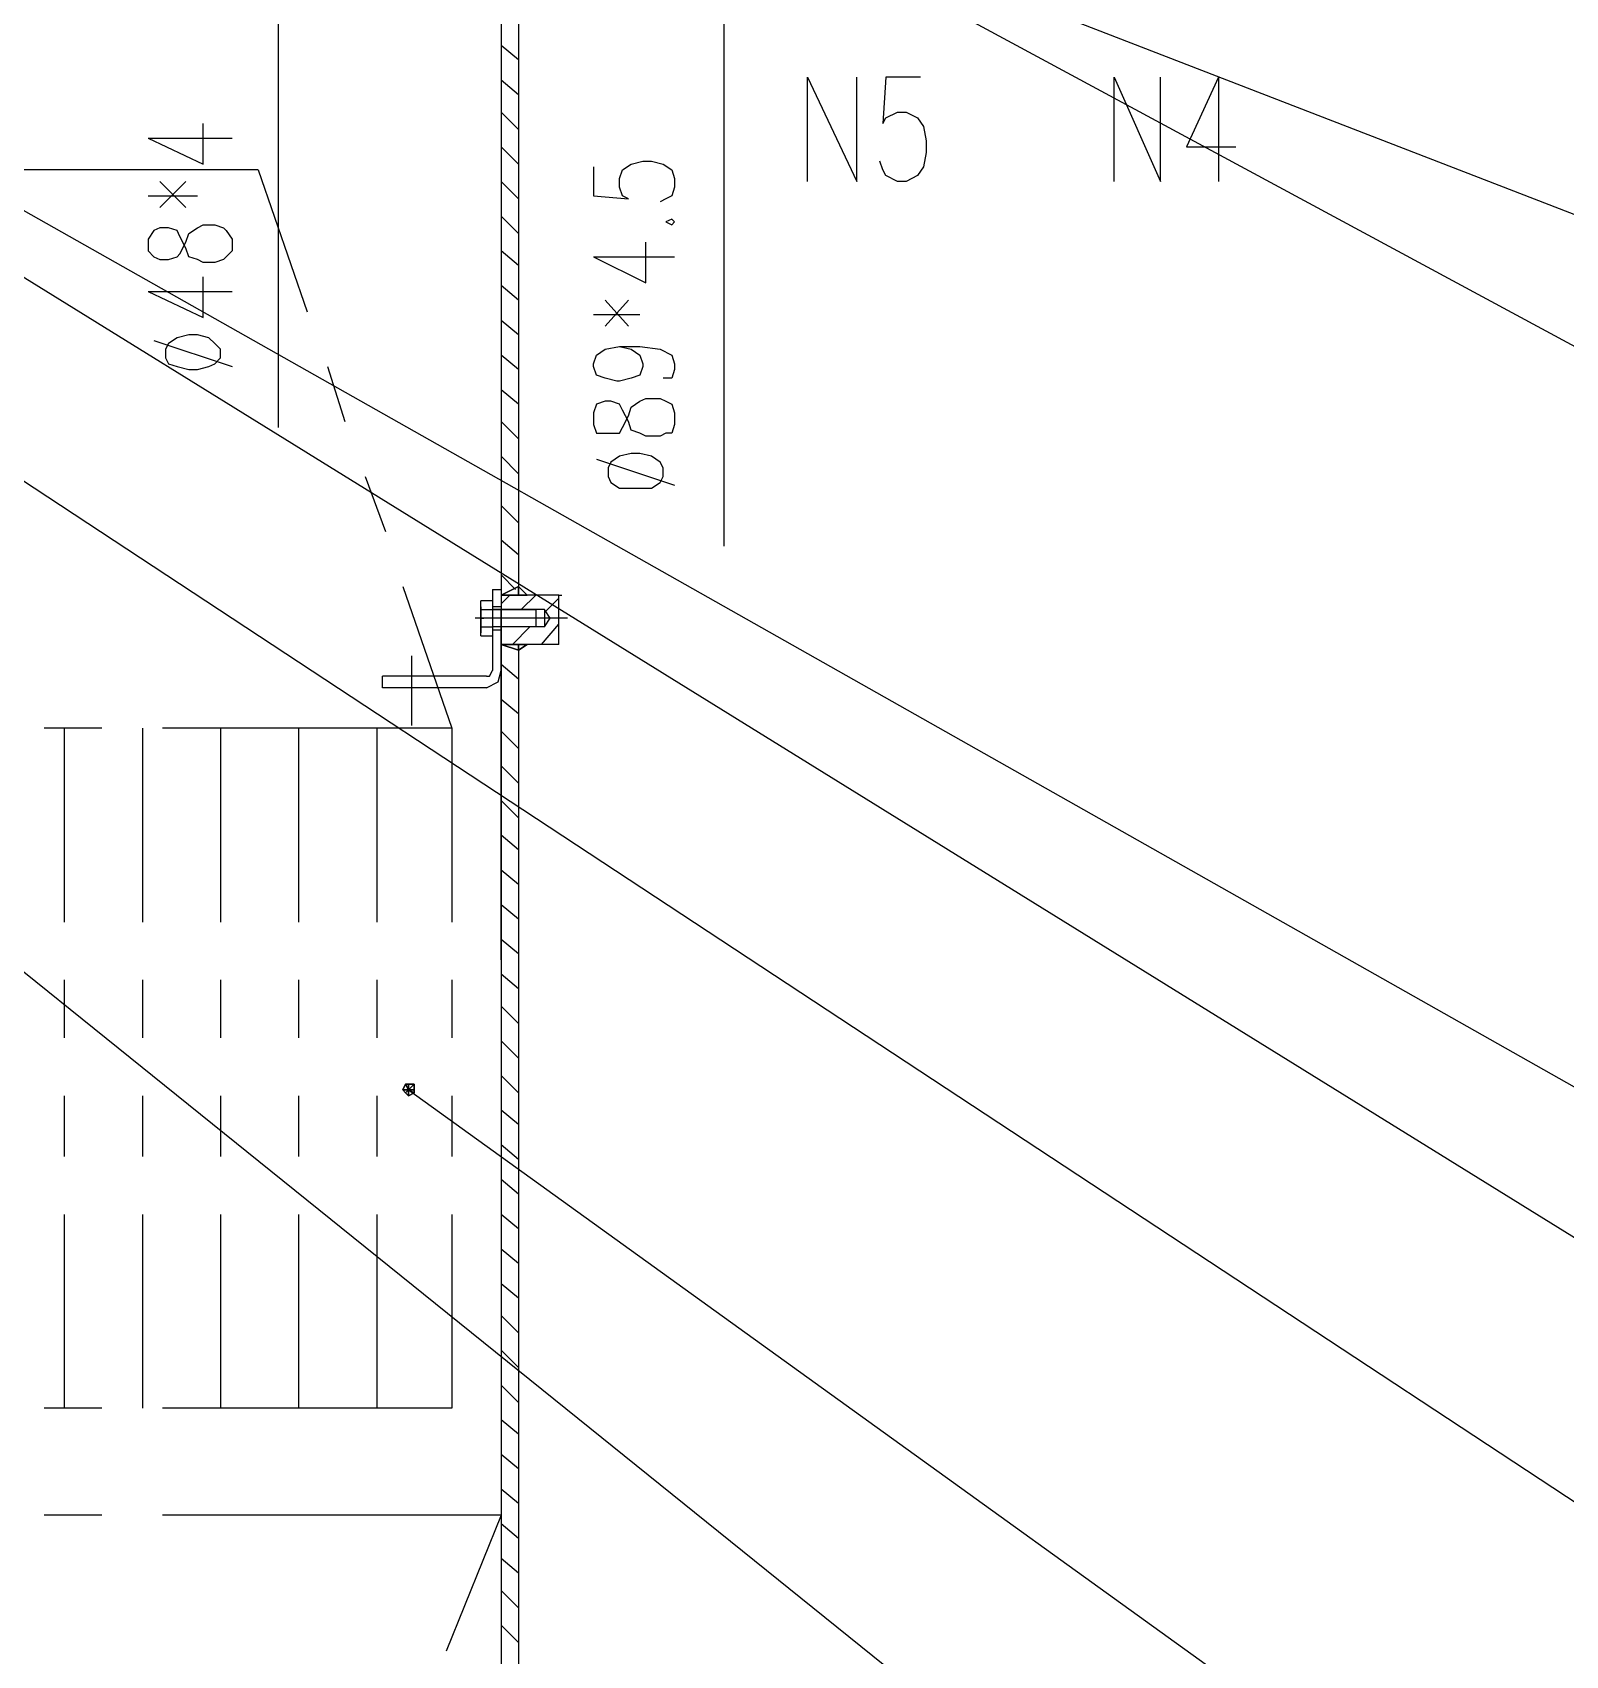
# Model space of a CAD drawing. Extents: x 13.06 to 16.25, y 9.33 to 13.85.
# Drawn here: x 14.2447 to 14.598, y 12.7957 to 13.1697 of the extents above; entities that cross this region are included whole.
import ezdxf

# ---------------------------------------------------------------- set-up
doc = ezdxf.new("R2010")
doc.units = 0
doc.header["$MEASUREMENT"] = 0
doc.linetypes.add('AUSGEZOGEN', pattern=[0])
doc.layers.get('0').update_dxf_attribs({"linetype": 'AUSGEZOGEN'})

msp = doc.modelspace()

# ---------------------------------------------------------------- linework, layer by layer
for points in [[(14.35267, 13.20533), (14.35267, 13.03667)], [(14.35667, 13.20533), (14.35667, 13.04)], [(14.30133, 13.18733), (14.30133, 13.07867)], [(14.452, 13.18533), (14.45133, 13.18533), (14.45133, 13.18533), (14.908, 13.00867), (14.908, 13.00867), (14.942, 13.00867)], [(14.44267, 13.18267), (14.442, 13.18267), (14.442, 13.18267), (14.908, 12.93133), (14.908, 12.93133), (14.942, 12.93133)], [(14.404, 13.178), (14.404, 13.05133)], [(14.15267, 13.16933), (14.152, 13.16933), (14.152, 13.16933), (14.908, 12.70133), (14.908, 12.70133), (14.942, 12.70133)], [(14.176, 13.16667), (14.17533, 13.16667), (14.17533, 13.16667), (14.908, 12.75267), (14.908, 12.75267), (14.942, 12.75267)], [(14.35667, 13.16333), (14.35267, 13.16667)], [(14.35667, 13.15533), (14.35267, 13.15867)], [(14.42333, 13.13533), (14.42333, 13.15933), (14.42333, 13.15933), (14.43467, 13.13533), (14.43467, 13.13533), (14.43467, 13.15933)], [(14.44933, 13.15933), (14.44133, 13.15933), (14.44133, 13.15933), (14.44067, 13.14867), (14.44067, 13.14867), (14.44133, 13.15), (14.44133, 13.15), (14.444, 13.15133), (14.444, 13.15133), (14.446, 13.15133), (14.446, 13.15133), (14.44867, 13.15), (14.44867, 13.15), (14.45, 13.148), (14.45, 13.148), (14.45067, 13.14467), (14.45067, 13.14467), (14.45067, 13.142), (14.45067, 13.142), (14.45, 13.13867), (14.45, 13.13867), (14.44867, 13.13667), (14.44867, 13.13667), (14.446, 13.13533), (14.446, 13.13533), (14.444, 13.13533), (14.444, 13.13533), (14.44133, 13.13667), (14.44133, 13.13667), (14.44067, 13.138), (14.44067, 13.138), (14.44, 13.14)], [(14.494, 13.13533), (14.494, 13.15933), (14.494, 13.15933), (14.50467, 13.13533), (14.50467, 13.13533), (14.50467, 13.15933)], [(14.518, 13.15933), (14.51067, 13.14333), (14.51067, 13.14333), (14.522, 13.14333)], [(14.518, 13.15933), (14.518, 13.13533)], [(13.99067, 13.15667), (13.99, 13.15667), (13.99, 13.15667), (14.908, 12.41733), (14.908, 12.41733), (14.942, 12.41733)], [(14.35667, 13.14733), (14.35267, 13.15133)], [(14.27133, 13.14533), (14.284, 13.13933), (14.284, 13.13933), (14.284, 13.14867)], [(14.27133, 13.14533), (14.29067, 13.14533)], [(14.35667, 13.13933), (14.35267, 13.14333)], [(14.374, 13.13867), (14.374, 13.132), (14.374, 13.132), (14.382, 13.13133), (14.382, 13.13133), (14.38067, 13.132), (14.38067, 13.132), (14.38, 13.134), (14.38, 13.134), (14.38, 13.136), (14.38, 13.136), (14.38067, 13.138), (14.38067, 13.138), (14.38267, 13.13933), (14.38267, 13.13933), (14.38533, 13.14), (14.38533, 13.14), (14.38733, 13.14), (14.38733, 13.14), (14.39, 13.13933), (14.39, 13.13933), (14.392, 13.138), (14.392, 13.138), (14.39267, 13.136), (14.39267, 13.136), (14.39267, 13.134), (14.39267, 13.134), (14.392, 13.132), (14.392, 13.132), (14.39067, 13.13133), (14.39067, 13.13133), (14.38933, 13.13067)], [(14.29667, 13.138), (14.20733, 13.138)], [(14.274, 13.12933), (14.28, 13.13533)], [(14.274, 13.13533), (14.28, 13.12933)], [(14.29667, 13.138), (14.308, 13.10533)], [(14.35667, 13.13133), (14.35267, 13.13533)], [(14.27133, 13.132), (14.28267, 13.132)], [(14.27133, 13.11933), (14.27267, 13.118), (14.27267, 13.118), (14.274, 13.11733), (14.274, 13.11733), (14.276, 13.11733), (14.276, 13.11733), (14.278, 13.118), (14.278, 13.118), (14.27867, 13.11867), (14.27867, 13.11867), (14.28, 13.12133), (14.28, 13.12133), (14.28067, 13.12333), (14.28067, 13.12333), (14.28267, 13.12467), (14.28267, 13.12467), (14.284, 13.12533), (14.284, 13.12533), (14.28667, 13.12533), (14.28667, 13.12533), (14.28867, 13.12467), (14.28867, 13.12467), (14.28933, 13.124), (14.28933, 13.124), (14.29067, 13.122), (14.29067, 13.122), (14.29067, 13.11933), (14.29067, 13.11933), (14.28933, 13.118), (14.28933, 13.118), (14.28867, 13.11733), (14.28867, 13.11733), (14.28667, 13.11667), (14.28667, 13.11667), (14.284, 13.11667), (14.284, 13.11667), (14.28267, 13.11733), (14.28267, 13.11733), (14.28067, 13.118), (14.28067, 13.118), (14.28, 13.12), (14.28, 13.12), (14.27867, 13.12267), (14.27867, 13.12267), (14.278, 13.124), (14.278, 13.124), (14.276, 13.12467), (14.276, 13.12467), (14.274, 13.12467), (14.274, 13.12467), (14.27267, 13.124), (14.27267, 13.124), (14.27133, 13.122), (14.27133, 13.122), (14.27133, 13.11933), (14.27133, 13.11933)], [(14.35667, 13.12333), (14.35267, 13.12733)], [(14.39067, 13.126), (14.392, 13.12533), (14.392, 13.12533), (14.39267, 13.126), (14.39267, 13.126), (14.392, 13.12667), (14.392, 13.12667), (14.39067, 13.126), (14.39067, 13.126)], [(14.374, 13.118), (14.386, 13.112), (14.386, 13.112), (14.386, 13.12133)], [(14.35667, 13.116), (14.35267, 13.11933)], [(14.374, 13.118), (14.39267, 13.118)], [(14.27133, 13.11), (14.284, 13.104), (14.284, 13.104), (14.284, 13.11333)], [(14.27133, 13.11), (14.29067, 13.11)], [(14.35667, 13.108), (14.35267, 13.11133)], [(14.37667, 13.102), (14.382, 13.108)], [(14.37667, 13.108), (14.382, 13.102)], [(14.35667, 13.1), (14.35267, 13.10333)], [(14.374, 13.10467), (14.38467, 13.10467)], [(14.27267, 13.09867), (14.29067, 13.09267)], [(14.27533, 13.09467), (14.276, 13.09333), (14.276, 13.09333), (14.278, 13.09267), (14.278, 13.09267), (14.28067, 13.092), (14.28067, 13.092), (14.28267, 13.092), (14.28267, 13.092), (14.28533, 13.09267), (14.28533, 13.09267), (14.28667, 13.09333), (14.28667, 13.09333), (14.288, 13.09467), (14.288, 13.09467), (14.288, 13.09667), (14.288, 13.09667), (14.28667, 13.098), (14.28667, 13.098), (14.28533, 13.09933), (14.28533, 13.09933), (14.28267, 13.1), (14.28267, 13.1), (14.28067, 13.1), (14.28067, 13.1), (14.278, 13.09933), (14.278, 13.09933), (14.276, 13.098), (14.276, 13.098), (14.27533, 13.09667), (14.27533, 13.09667), (14.27533, 13.09467), (14.27533, 13.09467)], [(14.35667, 13.092), (14.35267, 13.09533)], [(14.38, 13.09733), (14.38267, 13.09667), (14.38267, 13.09667), (14.38467, 13.09533), (14.38467, 13.09533), (14.38533, 13.09333), (14.38533, 13.09333), (14.38533, 13.09267), (14.38533, 13.09267), (14.38467, 13.09067), (14.38467, 13.09067), (14.38267, 13.09), (14.38267, 13.09), (14.38, 13.08933), (14.38, 13.08933), (14.37933, 13.08933), (14.37933, 13.08933), (14.37667, 13.09), (14.37667, 13.09), (14.37467, 13.09067), (14.37467, 13.09067), (14.374, 13.09267), (14.374, 13.09267), (14.374, 13.09333), (14.374, 13.09333), (14.37467, 13.09533), (14.37467, 13.09533), (14.37667, 13.09667), (14.37667, 13.09667), (14.38, 13.09733), (14.38, 13.09733), (14.38467, 13.09733), (14.38467, 13.09733), (14.38933, 13.09667), (14.38933, 13.09667), (14.392, 13.09533), (14.392, 13.09533), (14.39267, 13.09333), (14.39267, 13.09333), (14.39267, 13.092), (14.39267, 13.092), (14.392, 13.09), (14.392, 13.09), (14.39, 13.09)], [(14.31267, 13.09267), (14.31667, 13.08)], [(14.35667, 13.084), (14.35267, 13.08733)], [(14.21533, 13.08467), (14.21467, 13.08467), (14.21467, 13.08467), (14.90867, 12.628), (14.90867, 12.628), (14.94267, 12.628)], [(14.374, 13.07933), (14.37467, 13.07733), (14.37467, 13.07733), (14.38, 13.07733), (14.38, 13.07733), (14.38067, 13.07867), (14.38067, 13.07867), (14.382, 13.08133), (14.382, 13.08133), (14.38267, 13.08333), (14.38267, 13.08333), (14.38467, 13.08467), (14.38467, 13.08467), (14.386, 13.08533), (14.386, 13.08533), (14.38933, 13.08533), (14.38933, 13.08533), (14.39067, 13.08467), (14.39067, 13.08467), (14.392, 13.084), (14.392, 13.084), (14.39267, 13.082), (14.39267, 13.082), (14.39267, 13.07933), (14.39267, 13.07933), (14.392, 13.07733), (14.392, 13.07733), (14.39067, 13.07733), (14.39067, 13.07733), (14.38933, 13.07667), (14.38933, 13.07667), (14.386, 13.07667), (14.386, 13.07667), (14.38467, 13.07733), (14.38467, 13.07733), (14.38267, 13.078), (14.38267, 13.078), (14.382, 13.08), (14.382, 13.08), (14.38067, 13.08267), (14.38067, 13.08267), (14.38, 13.084), (14.38, 13.084), (14.378, 13.08467), (14.378, 13.08467), (14.37667, 13.08467), (14.37667, 13.08467), (14.37467, 13.084), (14.37467, 13.084), (14.374, 13.082), (14.374, 13.082), (14.374, 13.07933), (14.374, 13.07933)], [(14.35667, 13.076), (14.35267, 13.08)], [(14.35667, 13.068), (14.35267, 13.072)], [(14.37467, 13.07133), (14.39267, 13.06533)], [(14.37733, 13.06733), (14.378, 13.066), (14.378, 13.066), (14.38, 13.06467), (14.38, 13.06467), (14.38733, 13.06467), (14.38733, 13.06467), (14.38933, 13.066), (14.38933, 13.066), (14.39, 13.06733), (14.39, 13.06733), (14.39, 13.06933), (14.39, 13.06933), (14.38933, 13.07067), (14.38933, 13.07067), (14.38733, 13.072), (14.38733, 13.072), (14.38467, 13.07267), (14.38467, 13.07267), (14.38267, 13.07267), (14.38267, 13.07267), (14.38, 13.072), (14.38, 13.072), (14.378, 13.07067), (14.378, 13.07067), (14.37733, 13.06933), (14.37733, 13.06933), (14.37733, 13.06733), (14.37733, 13.06733)], [(14.32133, 13.06733), (14.326, 13.05467)], [(14.35667, 13.05667), (14.35267, 13.06067)], [(14.35667, 13.04933), (14.35267, 13.05267)], [(14.33, 13.042), (14.34133, 13.00933)], [(14.356, 13.04133), (14.35267, 13.04467)], [(14.366, 13.02933), (14.366, 13.04), (14.366, 13.04), (14.35267, 13.04), (14.35267, 13.04), (14.35667, 13.042), (14.35667, 13.042), (14.35867, 13.04)], [(14.35667, 13.042), (14.35267, 13.04), (14.35667, 13.042), (14.35267, 13.04), (14.35667, 13.04), (14.35667, 13.042), (14.35667, 13.04), (14.35667, 13.042), (14.35667, 13.042)], [(14.35667, 13.042), (14.35667, 13.04), (14.35667, 13.042), (14.35667, 13.04), (14.35867, 13.04), (14.35667, 13.042), (14.35867, 13.04), (14.35667, 13.042), (14.35667, 13.042)], [(14.348, 13.03067), (14.348, 13.03867)], [(14.35067, 13.03867), (14.348, 13.03867)], [(14.35067, 13.04133), (14.35067, 13.02267)], [(14.35067, 13.04133), (14.35267, 13.04133)], [(14.35267, 13.04133), (14.35267, 13.02267)], [(14.35267, 13.038), (14.35467, 13.04)], [(14.35267, 13.038), (14.35467, 13.04)], [(14.35267, 13.04), (14.35667, 13.04), (14.35267, 13.04), (14.35667, 13.04), (14.35267, 13.04), (14.35267, 13.04)], [(14.35667, 13.04), (14.35867, 13.04), (14.35667, 13.04), (14.35867, 13.04), (14.35667, 13.04), (14.35667, 13.04)], [(14.35733, 13.03667), (14.36067, 13.04)], [(14.35733, 13.03667), (14.36067, 13.04)], [(14.36267, 13.036), (14.366, 13.03933)], [(14.36267, 13.036), (14.366, 13.03933)], [(14.366, 13.04), (14.36667, 13.04)], [(14.368, 13.03467), (14.34667, 13.03467)], [(14.348, 13.03733), (14.348, 13.03133)], [(14.348, 13.03667), (14.35067, 13.03667)], [(14.348, 13.03467), (14.34867, 13.03467)], [(14.35267, 13.03467), (14.348, 13.03467)], [(14.348, 13.03467), (14.34867, 13.03467)], [(14.35533, 13.03467), (14.348, 13.03467)], [(14.35267, 13.03733), (14.35067, 13.03733)], [(14.36067, 13.03667), (14.35067, 13.03667)], [(14.35067, 13.03667), (14.36067, 13.03667), (14.36067, 13.03667), (14.36067, 13.03267)], [(14.35267, 12.956), (14.35267, 13.03667)], [(14.36267, 13.03667), (14.36067, 13.03667)], [(14.36267, 13.03667), (14.36267, 13.03267), (14.36267, 13.03267), (14.364, 13.03467), (14.364, 13.03467), (14.36267, 13.03667), (14.36267, 13.03667)], [(14.348, 13.03267), (14.35067, 13.03267)], [(14.348, 13.03067), (14.35067, 13.03067)], [(14.36067, 13.03267), (14.35067, 13.03267)], [(14.36067, 13.03267), (14.35067, 13.03267)], [(14.35067, 13.032), (14.35267, 13.032)], [(14.35267, 13.03267), (14.35267, 11.88)], [(14.35267, 13.03267), (14.35267, 12.92467)], [(14.35267, 13.032), (14.35267, 13.03267)], [(14.35267, 13.032), (14.35267, 13.03267)], [(14.35533, 13.02867), (14.35933, 13.03267)], [(14.35533, 13.02867), (14.35933, 13.03267)], [(14.36267, 13.03267), (14.36067, 13.03267)], [(14.362, 13.02867), (14.366, 13.03333)], [(14.362, 13.02867), (14.366, 13.03333)], [(14.366, 13.02867), (14.35267, 13.02867)], [(14.35267, 13.02867), (14.35667, 13.02733), (14.35667, 13.02733), (14.35867, 13.02867)], [(14.35267, 13.02867), (14.35667, 13.02867), (14.35267, 13.02867), (14.35667, 13.02867), (14.35267, 13.02867), (14.35267, 13.02867)], [(14.35267, 13.02867), (14.35667, 13.02867), (14.35267, 13.02867), (14.35667, 13.02867), (14.35667, 13.02733), (14.35267, 13.02867), (14.35667, 13.02733), (14.35267, 13.02867), (14.35267, 13.02867)], [(14.35667, 13.02867), (14.35667, 11.88267)], [(14.35667, 13.02867), (14.35867, 13.02867), (14.35667, 13.02867), (14.35867, 13.02867), (14.35667, 13.02867), (14.35667, 13.02867)], [(14.35667, 13.02867), (14.35867, 13.02867), (14.35667, 13.02867), (14.35867, 13.02867), (14.35667, 13.02733), (14.35667, 13.02867), (14.35667, 13.02733), (14.35667, 13.02867), (14.35667, 13.02867)], [(14.366, 13.02867), (14.366, 13.02933)], [(14.332, 13.026), (14.332, 13.01)], [(14.332, 13.026), (14.332, 13.01667)], [(14.35667, 13.02067), (14.35267, 13.024)], [(14.34933, 13.02133), (14.32533, 13.02133)], [(14.32533, 13.01867), (14.32533, 13.02133)], [(14.34933, 13.02133), (14.35, 13.02133), (14.35, 13.02133), (14.35067, 13.02267)], [(14.34933, 13.01867), (14.352, 13.02), (14.352, 13.02), (14.35267, 13.02267)], [(14.34933, 13.01867), (14.32533, 13.01867)], [(14.35667, 13.01267), (14.35267, 13.016)], [(14.26067, 13.00933), (14.24733, 13.00933)], [(14.252, 13.00933), (14.252, 12.96467)], [(14.27, 13.00933), (14.27, 12.96467)], [(14.34133, 13.00933), (14.27467, 13.00933)], [(14.288, 13.00933), (14.288, 12.96467)], [(14.306, 13.00933), (14.306, 12.96467)], [(14.324, 13.00933), (14.324, 12.96467)], [(14.34133, 13.00933), (14.34133, 12.96467)], [(14.35667, 13.00467), (14.35267, 13.00867)], [(14.35667, 12.99667), (14.35267, 13.00067)], [(14.35667, 12.98867), (14.35267, 12.99267)], [(14.35667, 12.98133), (14.35267, 12.98467)], [(14.35667, 12.97333), (14.35267, 12.97667)], [(14.35667, 12.96533), (14.35267, 12.96867)], [(14.35667, 12.95733), (14.35267, 12.96067)], [(14.35667, 12.94933), (14.35267, 12.95267)], [(14.252, 12.95133), (14.252, 12.938)], [(14.27, 12.95133), (14.27, 12.938)], [(14.288, 12.95133), (14.288, 12.938)], [(14.306, 12.95133), (14.306, 12.938)], [(14.324, 12.95133), (14.324, 12.938)], [(14.34133, 12.95133), (14.34133, 12.938)], [(14.35667, 12.94133), (14.35267, 12.94533)], [(14.35667, 12.93333), (14.35267, 12.93733)], [(14.35667, 12.92533), (14.35267, 12.92933)], [(14.33067, 12.92733), (14.33, 12.926), (14.33067, 12.92733), (14.33, 12.926), (14.33133, 12.926), (14.33067, 12.92733), (14.33133, 12.926), (14.33067, 12.92733), (14.33067, 12.92733)], [(14.33, 12.926), (14.33067, 12.92533), (14.33, 12.926), (14.33067, 12.92533), (14.33133, 12.926), (14.33, 12.926), (14.33133, 12.926), (14.33, 12.926), (14.33, 12.926)], [(14.33133, 12.92733), (14.33067, 12.92733), (14.33133, 12.92733), (14.33067, 12.92733), (14.33133, 12.926), (14.33133, 12.92733), (14.33133, 12.926), (14.33133, 12.92733), (14.33133, 12.92733)], [(14.33067, 12.92533), (14.33133, 12.92467), (14.33067, 12.92533), (14.33133, 12.92467), (14.33133, 12.926), (14.33067, 12.92533), (14.33133, 12.926), (14.33067, 12.92533), (14.33067, 12.92533)], [(14.33267, 12.926), (14.33267, 12.92733), (14.33267, 12.926), (14.33267, 12.92733), (14.33133, 12.926), (14.33267, 12.926), (14.33133, 12.926), (14.33267, 12.926), (14.33267, 12.926)], [(14.33267, 12.92733), (14.33133, 12.92733), (14.33267, 12.92733), (14.33133, 12.92733), (14.33133, 12.926), (14.33267, 12.92733), (14.33133, 12.926), (14.33267, 12.92733), (14.33267, 12.92733)], [(14.33133, 12.926), (14.332, 12.926)], [(14.33133, 12.92467), (14.33267, 12.92533), (14.33133, 12.92467), (14.33267, 12.92533), (14.33133, 12.926), (14.33133, 12.92467), (14.33133, 12.926), (14.33133, 12.92467), (14.33133, 12.92467)], [(14.33267, 12.92533), (14.33267, 12.926), (14.33267, 12.92533), (14.33267, 12.926), (14.33133, 12.926), (14.33267, 12.92533), (14.33133, 12.926), (14.33267, 12.92533), (14.33267, 12.92533)], [(14.332, 12.926), (14.33133, 12.926), (14.33133, 12.926), (14.908, 12.51067), (14.908, 12.51067), (14.942, 12.51067)], [(14.252, 12.92467), (14.252, 12.91067)], [(14.27, 12.92467), (14.27, 12.91067)], [(14.288, 12.92467), (14.288, 12.91067)], [(14.306, 12.92467), (14.306, 12.91067)], [(14.324, 12.92467), (14.324, 12.91067)], [(14.34133, 12.92467), (14.34133, 12.91067)], [(14.35667, 12.918), (14.35267, 12.92133)], [(14.35667, 12.91), (14.35267, 12.91333)], [(14.35667, 12.902), (14.35267, 12.90533)], [(14.252, 12.89733), (14.252, 12.85267)], [(14.27, 12.89733), (14.27, 12.85267)], [(14.288, 12.89733), (14.288, 12.85267)], [(14.306, 12.89733), (14.306, 12.85267)], [(14.324, 12.89733), (14.324, 12.85267)], [(14.34133, 12.89733), (14.34133, 12.85267)], [(14.35667, 12.894), (14.35267, 12.89733)], [(14.35667, 12.886), (14.35267, 12.88933)], [(14.35667, 12.878), (14.35267, 12.88133)], [(14.35667, 12.87), (14.35267, 12.874)], [(14.35667, 12.862), (14.35267, 12.866)], [(14.35667, 12.854), (14.35267, 12.858)], [(14.26067, 12.85267), (14.24733, 12.85267)], [(14.34133, 12.85267), (14.27467, 12.85267)], [(14.35667, 12.84667), (14.35267, 12.85)], [(14.35667, 12.83867), (14.35267, 12.842)], [(14.35667, 12.83067), (14.35267, 12.834)], [(14.26067, 12.828), (14.24733, 12.828)], [(14.35267, 12.828), (14.27467, 12.828)], [(14.35267, 12.828), (14.34, 12.79667)], [(14.35667, 12.82267), (14.35267, 12.826)], [(14.35667, 12.81467), (14.35267, 12.818)], [(14.35667, 12.80667), (14.35267, 12.81067)], [(14.35667, 12.79867), (14.35267, 12.80267)]]:
    msp.add_lwpolyline(points)

doc.saveas('drawing.dxf')
